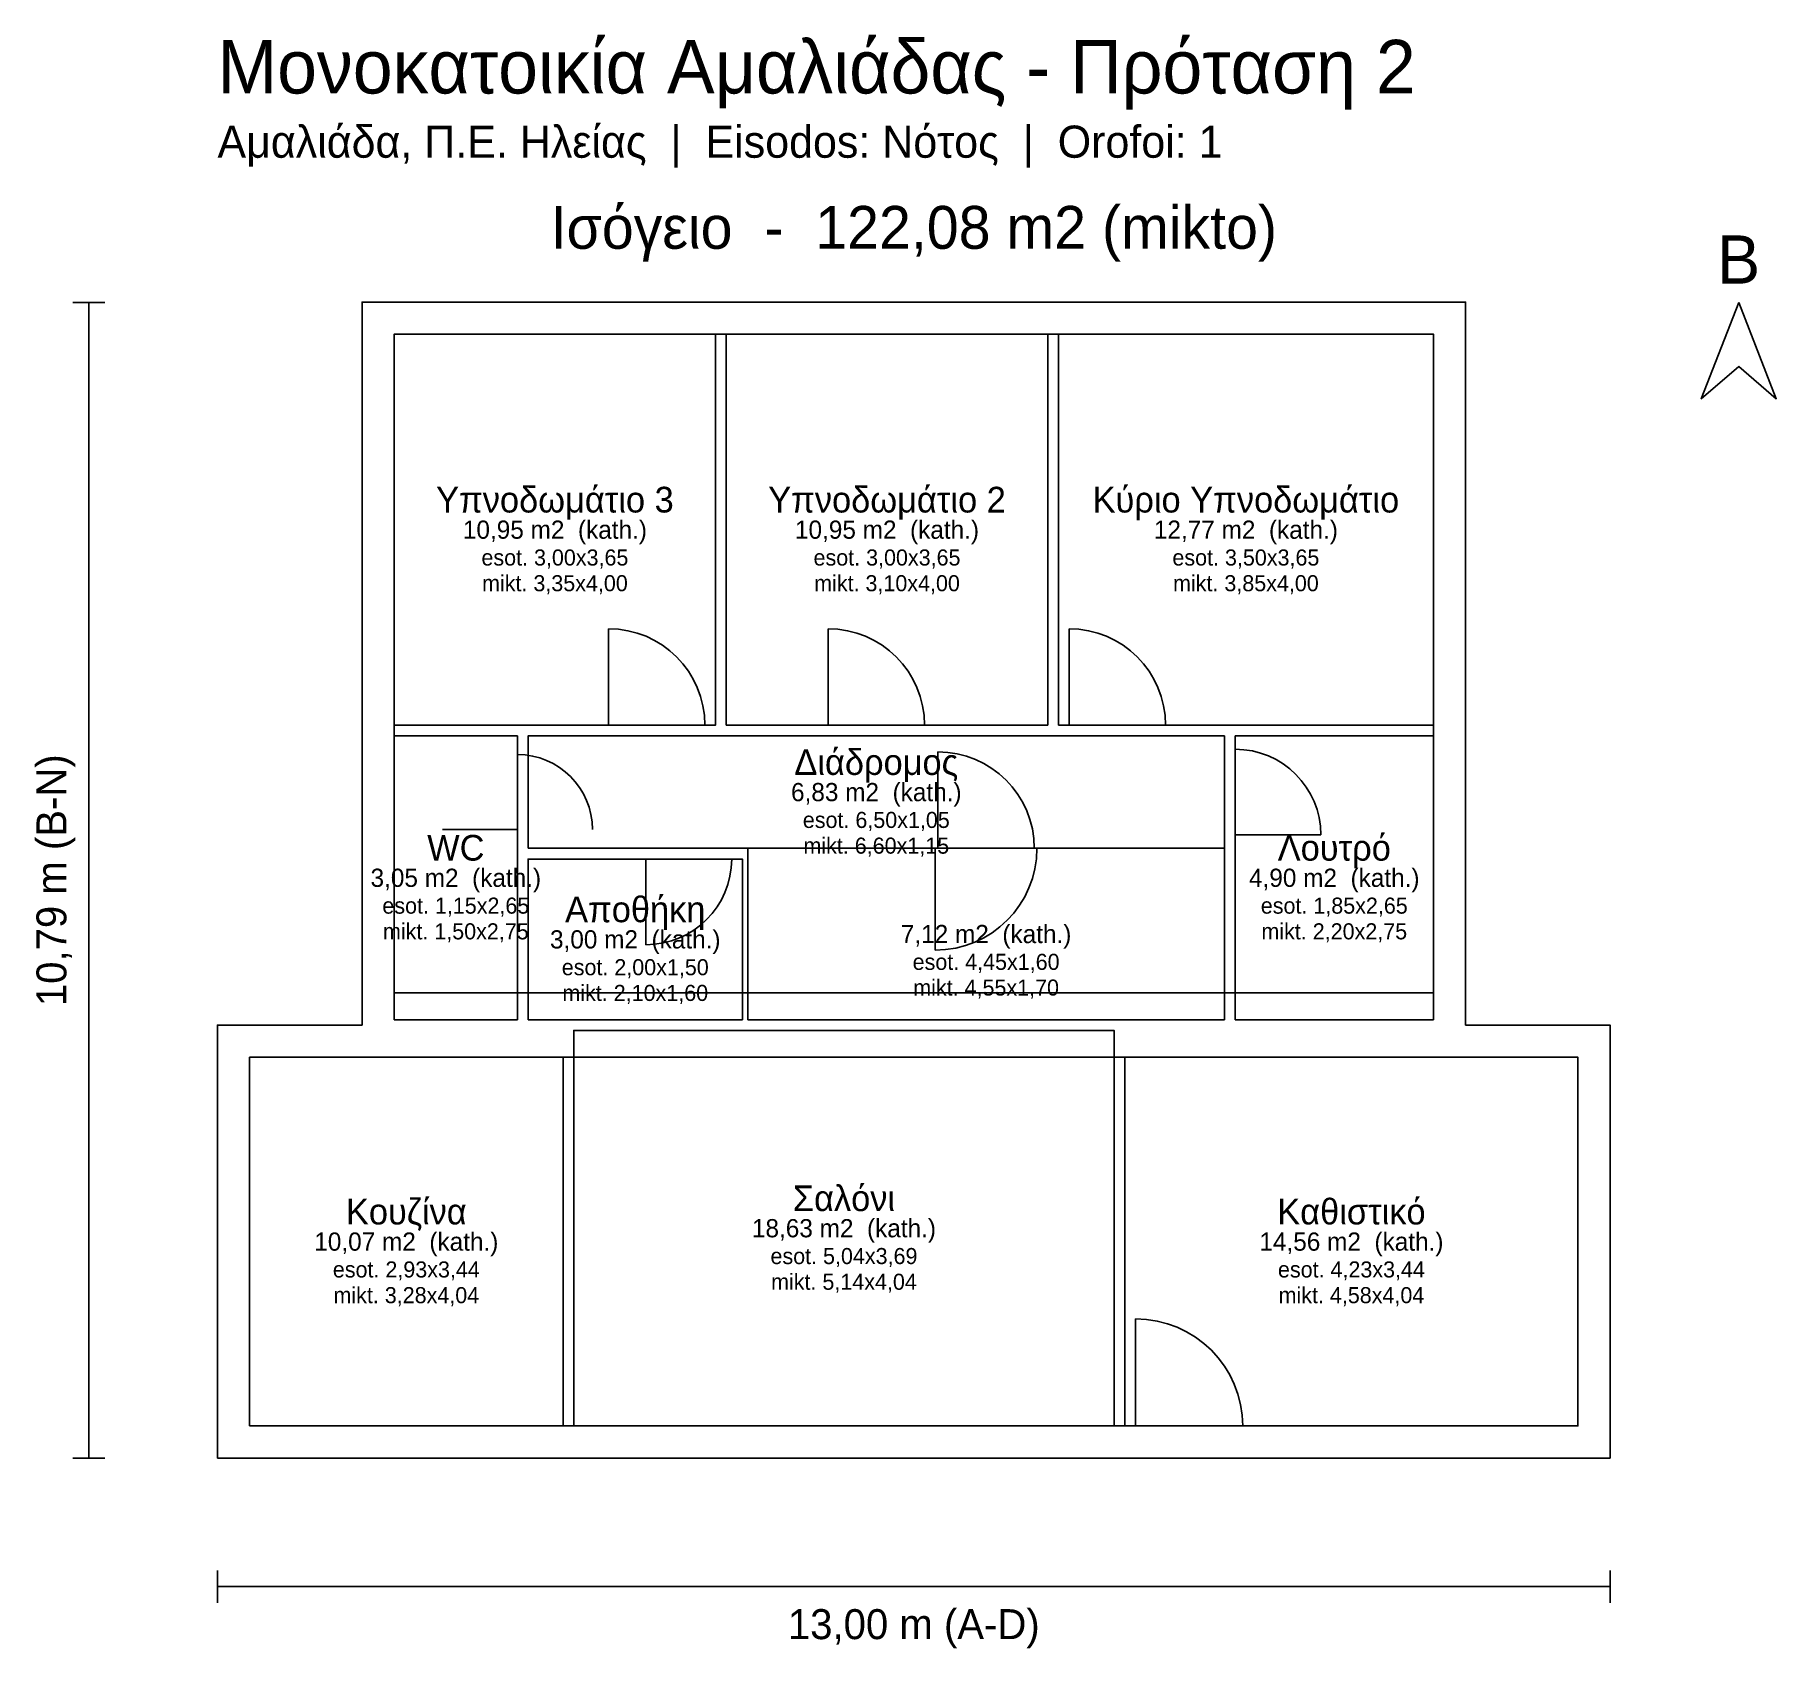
# Model space of a CAD drawing. Header units: metres. Extents: x -1.7 to 14.6, y -1.8 to 13.3.
import ezdxf
from ezdxf.enums import TextEntityAlignment as Align

# ---------------------------------------------------------------- set-up
doc = ezdxf.new("R2010")
doc.units = ezdxf.units.M
for name, color, linetype in [('DIMS', 4, 'CONTINUOUS'), ('NORTH', 2, 'CONTINUOUS'), ('OPENINGS', 1, 'CONTINUOUS'), ('OUTLINE', 7, 'CONTINUOUS'), ('ROOMS', 3, 'CONTINUOUS'), ('TEXT', 7, 'CONTINUOUS'), ('TITLE', 5, 'CONTINUOUS'), ('WALLS', 8, 'CONTINUOUS')]:
    doc.layers.add(name, color=color, linetype=linetype)

msp = doc.modelspace()

# ---------------------------------------------------------------- linework, layer by layer
at = {"layer": 'DIMS'}
for p, q in [((-1.05, 10.79), (-1.35, 10.79)), ((-1.2, 0), (-1.2, 10.79)), ((-1.05, 0), (-1.35, 0)), ((0, -1.05), (0, -1.35)), ((13, -1.05), (13, -1.35)), ((0, -1.2), (13, -1.2))]:
    msp.add_line(p, q, dxfattribs=at)
at = {"layer": 'NORTH'}
msp.add_lwpolyline([(14.2, 10.79), (13.85, 9.89), (14.2, 10.19), (14.55, 9.89)], close=True, dxfattribs=at)
at = {"layer": 'OPENINGS'}
for p, q in [((2.7, 10.493), (3.6, 10.493)), ((5.8, 10.493), (6.7, 10.493)), ((11.35, 8.2118), (11.35, 9.1242)), ((3.65, 6.843), (3.65, 7.743)), ((5.7, 6.843), (5.7, 7.743)), ((7.95, 6.843), (7.95, 7.743)), ((6.725, 5.693), (6.725, 6.593)), ((1.65, 4.968), (1.65, 5.868)), ((2.8, 5.868), (2.1, 5.868)), ((11.35, 4.968), (11.35, 5.868)), ((6.7, 5.693), (6.7, 4.743)), ((9.5, 5.818), (10.3, 5.818)), ((4, 5.593), (4, 4.793)), ((8.5703, 0.3), (8.5703, 1.3)), ((1.3129, 0.3), (2.2129, 0.3)), ((5.1828, 0.3), (6.5134, 0.3)), ((10.0651, 0.3), (11.1053, 0.3))]:
    msp.add_line(p, q, dxfattribs=at)
for centre, radius, start, end in [((3.65, 6.843), 0.9, 0, 90), ((5.7, 6.843), 0.9, 0, 90), ((7.95, 6.843), 0.9, 0, 90), ((2.8, 5.868), 0.7, 0, 90), ((6.725, 5.693), 0.9, 0, 90), ((9.5, 5.818), 0.8, 0, 90), ((6.7, 5.693), 0.95, 270, 360), ((4, 5.593), 0.8, 270, 360), ((8.5703, 0.3), 1, 0, 90)]:
    msp.add_arc(centre, radius, start, end, dxfattribs=at)
at = {"layer": 'OUTLINE'}
msp.add_lwpolyline([(0, 0), (13, 0), (13, 4.043), (11.65, 4.043), (11.65, 10.793), (1.35, 10.793), (1.35, 4.043), (0, 4.043)], close=True, dxfattribs=at)
at = {"layer": 'ROOMS'}
for points in [[(1.65, 6.843), (4.65, 6.843), (4.65, 10.493), (1.65, 10.493)], [(4.75, 6.843), (7.75, 6.843), (7.75, 10.493), (4.75, 10.493)], [(7.85, 6.843), (11.35, 6.843), (11.35, 10.493), (7.85, 10.493)], [(1.65, 4.093), (2.8, 4.093), (2.8, 6.743), (1.65, 6.743)], [(2.9, 5.693), (9.4, 5.693), (9.4, 6.743), (2.9, 6.743)], [(9.5, 4.093), (11.35, 4.093), (11.35, 6.743), (9.5, 6.743)], [(4.95, 4.093), (9.4, 4.093), (9.4, 5.693), (4.95, 5.693)], [(2.9, 4.093), (4.9, 4.093), (4.9, 5.593), (2.9, 5.593)], [(3.3258, 0.3), (8.3703, 0.3), (8.3703, 3.993), (3.3258, 3.993)], [(0.3, 0.3), (3.2258, 0.3), (3.2258, 3.743), (0.3, 3.743)], [(8.4703, 0.3), (12.7, 0.3), (12.7, 3.743), (8.4703, 3.743)]]:
    msp.add_lwpolyline(points, close=True, dxfattribs=at)
at = {"layer": 'WALLS'}
for points in [[(1.65, 4.343), (11.35, 4.343), (11.35, 10.493), (1.65, 10.493)], [(0.3, 0.3), (12.7, 0.3), (12.7, 3.743), (0.3, 3.743)]]:
    msp.add_lwpolyline(points, close=True, dxfattribs=at)

# ---------------------------------------------------------------- texts
at = {"layer": 'DIMS'}
msp.add_text('10,79 m (B-N)', height=0.28, rotation=90, dxfattribs=at).set_placement((-1.55, 5.395), align=Align.MIDDLE_CENTER)
msp.add_text('13,00 m (A-D)', height=0.28, dxfattribs=at).set_placement((6.5, -1.55), align=Align.MIDDLE_CENTER)
at = {"layer": 'NORTH'}
msp.add_text('B', height=0.45, dxfattribs=at).set_placement((14.2, 11.19), align=Align.MIDDLE_CENTER)
at = {"layer": 'TEXT'}
for s, height, p in [('Υπνοδωμάτιο 3', 0.24, (3.15, 8.948)), ('Υπνοδωμάτιο 2', 0.24, (6.25, 8.948)), ('Κύριο Υπνοδωμάτιο', 0.24, (9.6, 8.948)), ('10,95 m2  (kath.)', 0.17, (3.15, 8.668)), ('10,95 m2  (kath.)', 0.17, (6.25, 8.668)), ('12,77 m2  (kath.)', 0.17, (9.6, 8.668)), ('esot. 3,00x3,65', 0.15, (3.15, 8.408)), ('esot. 3,00x3,65', 0.15, (6.25, 8.408)), ('esot. 3,50x3,65', 0.15, (9.6, 8.408)), ('mikt. 3,35x4,00', 0.15, (3.15, 8.168)), ('mikt. 3,10x4,00', 0.15, (6.25, 8.168)), ('mikt. 3,85x4,00', 0.15, (9.6, 8.168)), ('Διάδρομος', 0.24, (6.15, 6.498)), ('6,83 m2  (kath.)', 0.17, (6.15, 6.218)), ('esot. 6,50x1,05', 0.15, (6.15, 5.958)), ('WC', 0.24, (2.225, 5.698)), ('mikt. 6,60x1,15', 0.15, (6.15, 5.718)), ('Λουτρό', 0.24, (10.425, 5.698)), ('3,05 m2  (kath.)', 0.17, (2.225, 5.418)), ('4,90 m2  (kath.)', 0.17, (10.425, 5.418)), ('esot. 1,15x2,65', 0.15, (2.225, 5.158)), ('Αποθήκη', 0.24, (3.9, 5.123)), ('esot. 1,85x2,65', 0.15, (10.425, 5.158)), ('mikt. 1,50x2,75', 0.15, (2.225, 4.918)), ('3,00 m2  (kath.)', 0.17, (3.9, 4.843)), ('7,12 m2  (kath.)', 0.17, (7.175, 4.893)), ('mikt. 2,20x2,75', 0.15, (10.425, 4.918)), ('esot. 2,00x1,50', 0.15, (3.9, 4.583)), ('esot. 4,45x1,60', 0.15, (7.175, 4.633)), ('mikt. 2,10x1,60', 0.15, (3.9, 4.343)), ('mikt. 4,55x1,70', 0.15, (7.175, 4.393)), ('Κουζίνα', 0.24, (1.7629, 2.3015)), ('Σαλόνι', 0.24, (5.8481, 2.4265)), ('Καθιστικό', 0.24, (10.5852, 2.3015)), ('10,07 m2  (kath.)', 0.17, (1.7629, 2.0215)), ('18,63 m2  (kath.)', 0.17, (5.8481, 2.1465)), ('14,56 m2  (kath.)', 0.17, (10.5852, 2.0215)), ('esot. 5,04x3,69', 0.15, (5.8481, 1.8865)), ('esot. 2,93x3,44', 0.15, (1.7629, 1.7615)), ('esot. 4,23x3,44', 0.15, (10.5852, 1.7615)), ('mikt. 5,14x4,04', 0.15, (5.8481, 1.6465)), ('mikt. 3,28x4,04', 0.15, (1.7629, 1.5215)), ('mikt. 4,58x4,04', 0.15, (10.5852, 1.5215))]:
    msp.add_text(s, height=height, dxfattribs=at).set_placement(p, align=Align.MIDDLE_CENTER)
at = {"layer": 'TITLE'}
for s, height, p in [('Μονοκατοικία Αμαλιάδας - Πρόταση 2', 0.5, (0, 12.99)), ('Αμαλιάδα, Π.Ε. Ηλείας  |  Eisodos: Νότος  |  Orofoi: 1', 0.3, (0, 12.29))]:
    msp.add_text(s, height=height, dxfattribs=at).set_placement(p, align=Align.MIDDLE_LEFT)
msp.add_text('Ισόγειο  -  122,08 m2 (mikto)', height=0.4, dxfattribs=at).set_placement((6.5, 11.49), align=Align.MIDDLE_CENTER)

doc.saveas('drawing.dxf')
